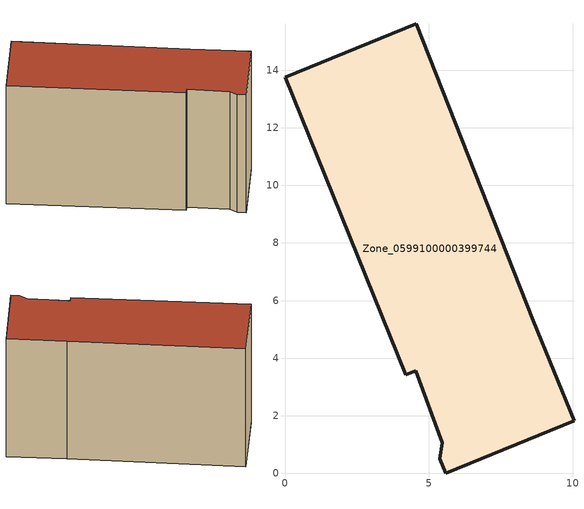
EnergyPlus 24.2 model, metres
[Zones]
Zone_0599100000399744
 floor ground (C_G): 5.59,0 5.39,0.5 5.46,1.05 4.54,3.57 4.2,3.41 0,13.76 4.57,15.62 8.64,5.3 10.05,1.82 z0
 wall outside (C_F): 5.59,0 10.05,1.82 8.64,5.3 4.57,15.62 0,13.76 4.2,3.41 4.54,3.57 5.46,1.05 5.39,0.5 5.59,0 z0:8.77
 roof outside (C_R): 5.39,0.5 5.59,0 10.05,1.82 8.64,5.3 4.57,15.62 0,13.76 4.2,3.41 4.54,3.57 5.46,1.05 z8.77
[BUILDING]
Pand.0599100000399744: North Axis=0; Terrain=City; Loads Convergence Tolerance Value=0.04; Temperature Convergence Tolerance Value=0.4; Solar Distribution=FullExterior; Maximum Number of Warmup Days=25; Minimum Number of Warmup Days=1
[Site:Location]
Rotterdam.The.Hague.AP_ZH_NLD Design_Conditions: Latitude=51.96; Longitude=4.45; Time Zone=1; Elevation=-4.5
[SITE:GROUNDTEMPERATURE:BUILDINGSURFACE]
18, 18, 18, 18, 18, 18, 18, 18, 18, 18, 18, 18
[MATERIAL] Thermal Absorptance=0.9; Solar Absorptance=0.7; Visible Absorptance=0.7
Name | Roughness | Thickness | Conductivity | Density | Specific Heat
G.TI.1992-2005 | MediumSmooth | 0.15 | 0.06 | 540 | 1210
F.TI.1992-2005 | Rough | 0.3 | 0.12 | 1920 | 840
R.TI.1992-2005 | MediumRough | 0.2 | 0.08 | 1500 | 1000
[CONSTRUCTION]
C_G: G.TI.1992-2005
C_F: F.TI.1992-2005
C_R: R.TI.1992-2005
[ZONE]
Zone_0599100000399744: Type=1; Multiplier=1; Ceiling Height=Autocalculate; Volume=Autocalculate; Floor Area=autocalculate; Part of Total Floor Area=Yes
[ZONEINFILTRATION:DESIGNFLOWRATE]
Infil_Zone_0599100000399744: Zone or ZoneList or Space or SpaceList=Zone_0599100000399744; Schedule=AlwaysOn; Design Flow Rate Calculation Method=Flow/Area; Flow Rate per Floor Area=0.0015; Constant Term Coefficient=1; Temperature Term Coefficient=0; Velocity Term Coefficient=0; Velocity Squared Term Coefficient=0
[HVACTEMPLATE:ZONE:IDEALLOADSAIRSYSTEM]
Zone_0599100000399744: Maximum Heating Supply Air Temperature=50; Minimum Cooling Supply Air Temperature=13; Maximum Heating Supply Air Humidity Ratio=0.0156; Minimum Cooling Supply Air Humidity Ratio=0.0077; Heating Limit=NoLimit; Cooling Limit=NoLimit; Dehumidification Control Type=ConstantSensibleHeatRatio; Cooling Sensible Heat Ratio=0.7; Dehumidification Setpoint=60; Humidification Control Type=None; Humidification Setpoint=30; Outdoor Air Method=None; Outdoor Air Flow Rate per Person=0.00944; Outdoor Air Flow Rate per Zone Floor Area=0; Outdoor Air Flow Rate per Zone=0; Demand Controlled Ventilation Type=None; Outdoor Air Economizer Type=NoEconomizer; Heat Recovery Type=None; Sensible Heat Recovery Effectiveness=0.7; Latent Heat Recovery Effectiveness=0.65
[ZONECONTROL:THERMOSTAT]
ThermostatControl_Zone_0599100000399744: Zone or ZoneList=Zone_0599100000399744; Control Type Schedule=DualSetpointControlType; Control 1=Thermostat_Zone_0599100000399744; Temperature Difference Between Cutout And Setpoint=0
[THERMOSTATSETPOINT:DUALSETPOINT]
Thermostat_Zone_0599100000399744: Heating Setpoint Temperature Schedule=HeatingSetpoint_Zone_0599100000399744; Cooling Setpoint Temperature Schedule=CoolingSetpoint_Zone_0599100000399744
[SCHEDULE:COMPACT]
HeatingSetpoint_Zone_0599100000399744: Through: 12/31, For: AllDays, Until: 24:00, 21
CoolingSetpoint_Zone_0599100000399744: Through: 12/31, For: AllDays, Until: 24:00, 24
DualSetpointControlType: Through: 12/31, For: AllDays, Until: 24:00, 4
AlwaysOn: Through: 12/31, For: AllDays, Until: 24:00, 1
